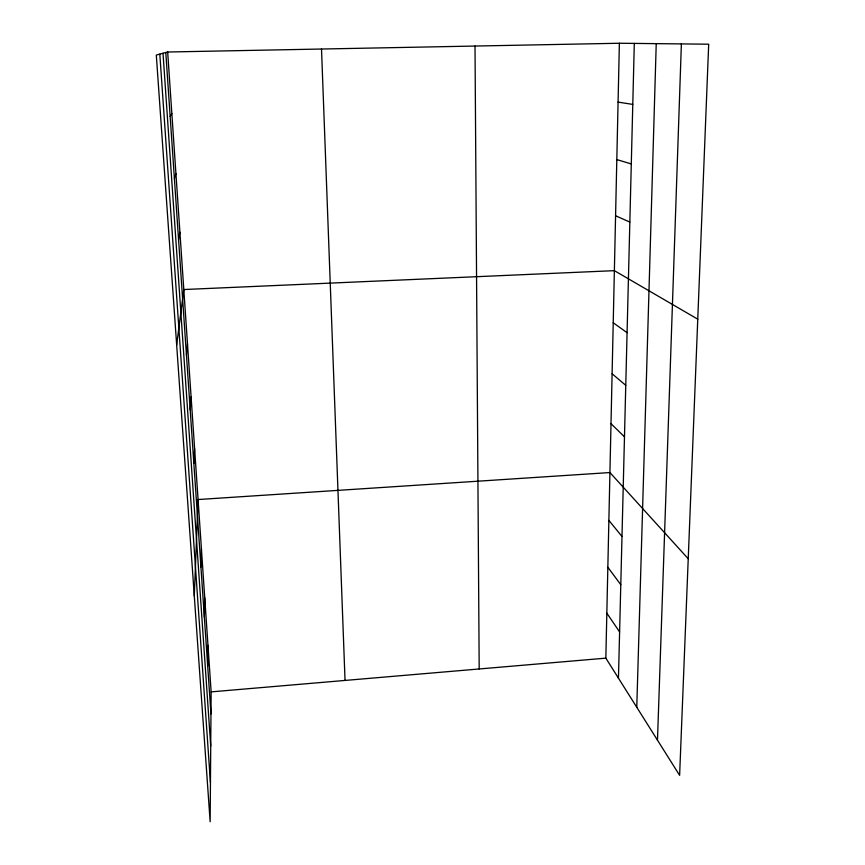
<?xml version="1.0" encoding="UTF-8"?>
<svg xmlns="http://www.w3.org/2000/svg" width="865" height="865" viewBox="0 0 865 865"><rect width="100%" height="100%" fill="white"/><g stroke="black" fill="none" stroke-linecap="round" stroke-linejoin="round"><path stroke-width="1.3" d="M167.669 52.008L211.136 691.881L210.152 821.75L156.305 55.068L167.669 52.008L619.372 43.25L708.695 44.202L679.62 775.343L605.846 658.146L619.372 43.25M207.697 666.028L207.968 645.322M204.345 617.059L204.735 597.78M618.453 678.171L634.304 43.412M200.929 566.997L201.437 549.189M636.77 707.278L656.232 43.639M657.476 740.17L681.382 43.91M194.29 596.017L198.063 499.538L609.933 472.55L688.237 558.758M193.857 463.424L194.614 448.794M190.192 409.826L191.089 396.894M186.451 354.974L187.489 343.827M176.665 344.973L183.802 289.537L614.366 270.659L697.763 319.174M178.558 239.529L179.909 232.296M174.406 178.752L175.93 173.649M170.156 116.44L171.854 113.575M211.136 691.881L605.846 658.146M618.075 102.102L632.78 104.406M616.81 159.582L631.288 163.939M615.577 215.763L629.839 222.067M613.22 322.775L627.082 332.679M612.106 373.777L625.763 385.325M611.004 423.688L624.476 436.814M608.874 520.395L621.989 536.473M607.846 567.256L620.789 584.708M606.841 613.166L619.61 631.937M163.009 53.262L210.725 746.062M159.809 54.127L210.444 782.544M165.788 52.516L210.963 713.928M321.51 49.024L345.038 680.431M475.015 46.05L479.188 668.969"/></g></svg>
